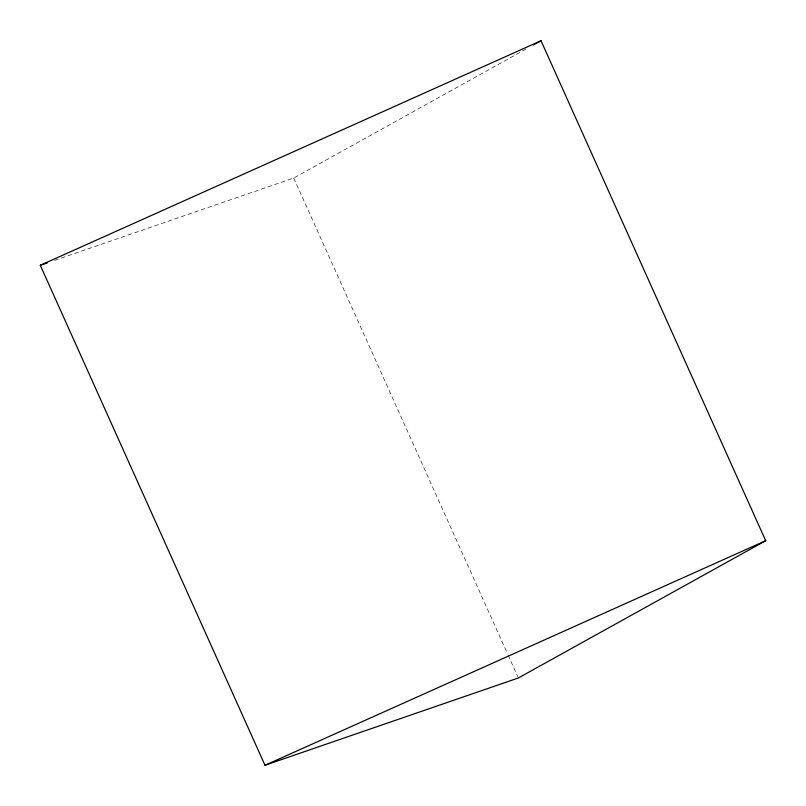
<?xml version="1.0" encoding="UTF-8"?>
<svg xmlns="http://www.w3.org/2000/svg" width="806" height="806" viewBox="0 0 806 806"><rect width="100%" height="100%" fill="white"/><g stroke="black" fill="none" stroke-linecap="round" stroke-linejoin="round"><path stroke-width="0.6" stroke-dasharray="4.03 3.02" d="M54.576 260.378L293.706 178.015L527.819 48.068M293.706 178.015L507.568 653.888M508.082 655.036L517.875 676.818"/><path stroke-width="1.21" d="M533.32 45.015L541.007 40.743L765.7 540.705L518.389 677.967L264.993 765.257L40.3 265.295L541.007 40.743M264.993 765.257L765.7 540.705M40.3 265.295L47.433 262.837"/></g></svg>
